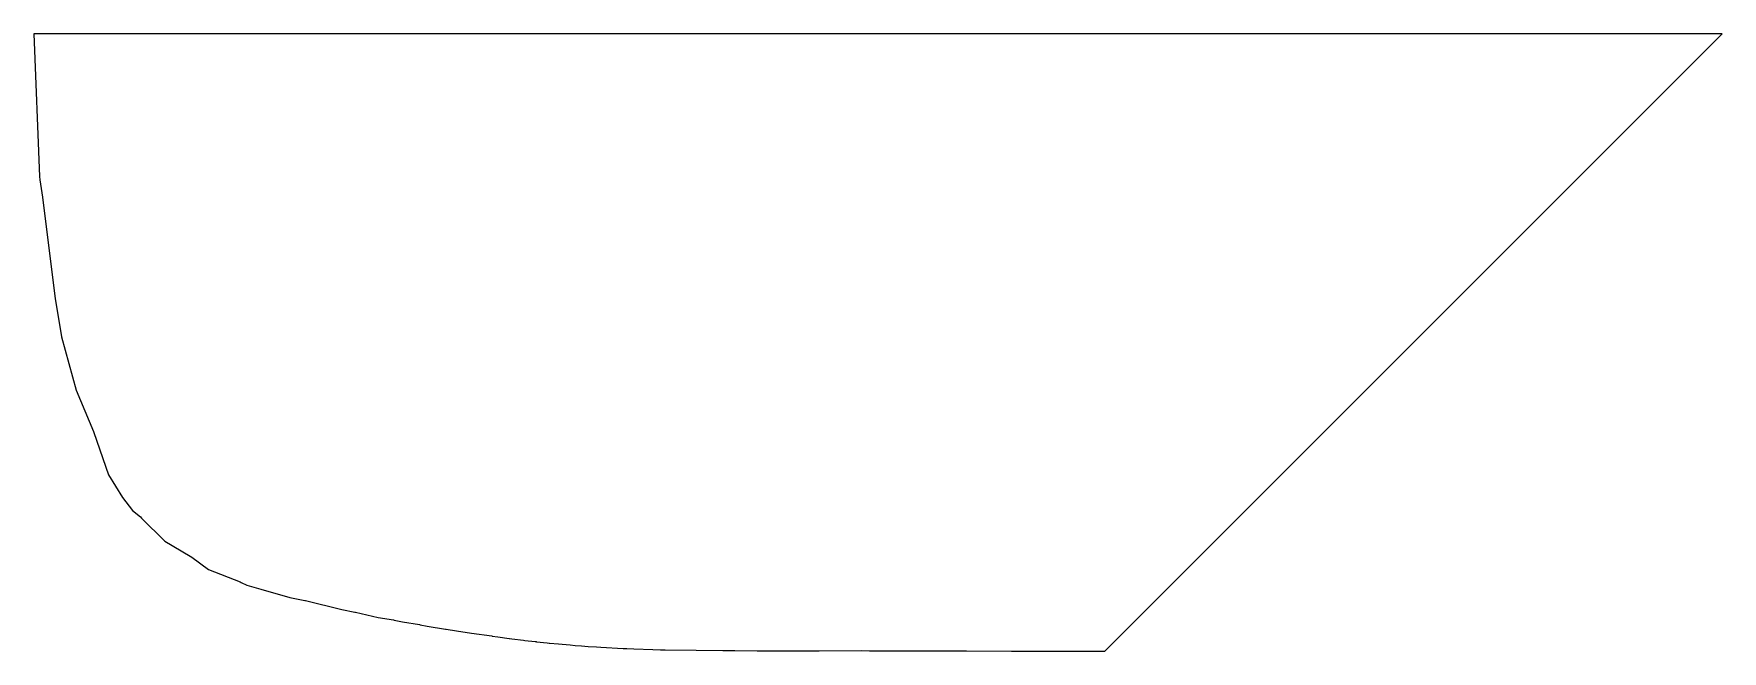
# Model space of a CAD drawing. Header units: metres. Extents: x -46.6 to -1.2, y -17.1 to -0.5.
import ezdxf

# ---------------------------------------------------------------- set-up
doc = ezdxf.new("R2010")
doc.units = ezdxf.units.M

msp = doc.modelspace()

# ---------------------------------------------------------------- linework, layer by layer
for p, q in [((-1.18297, -0.49001), (-46.6188, -0.49001)), ((-46.6188, -0.49001), (-46.4626, -4.33437)), ((-17.7969, -17.1039), (-1.18297, -0.49001)), ((-46.4626, -4.33437), (-46.4552, -4.4167)), ((-46.4552, -4.4167), (-46.3881, -4.88641)), ((-46.3881, -4.88641), (-46.3869, -4.89484)), ((-46.3869, -4.89484), (-46.0458, -7.6162)), ((-46.0458, -7.6162), (-45.8762, -8.64758)), ((-45.8762, -8.64758), (-45.4736, -10.0777)), ((-45.4736, -10.0777), (-45.0131, -11.1891)), ((-45.0131, -11.1891), (-45.0022, -11.2181)), ((-45.0022, -11.2181), (-44.6113, -12.3611)), ((-44.6113, -12.3611), (-44.2354, -12.9633)), ((-44.2354, -12.9633), (-43.958, -13.3199)), ((-43.958, -13.3199), (-43.7493, -13.4922)), ((-43.7493, -13.4922), (-43.7155, -13.5228)), ((-43.7155, -13.5228), (-43.0905, -14.1454)), ((-43.0905, -14.1454), (-42.4073, -14.548)), ((-42.4073, -14.548), (-42.3675, -14.5742)), ((-42.3675, -14.5742), (-41.9192, -14.9009)), ((-41.9192, -14.9009), (-41.0683, -15.2392)), ((-41.0683, -15.2392), (-41.0405, -15.2513)), ((-41.0405, -15.2513), (-40.8878, -15.3232)), ((-40.8878, -15.3232), (-40.5129, -15.4312)), ((-40.5129, -15.4312), (-39.7246, -15.6568)), ((-39.7246, -15.6568), (-39.3283, -15.7374)), ((-39.3283, -15.7374), (-39.3075, -15.7421)), ((-39.3075, -15.7421), (-38.3292, -15.9856)), ((-38.3292, -15.9856), (-37.9805, -16.0486)), ((-37.9805, -16.0486), (-37.9572, -16.0534)), ((-37.9572, -16.0534), (-37.3506, -16.1937)), ((-37.3506, -16.1937), (-36.9412, -16.2623)), ((-36.9412, -16.2623), (-36.9179, -16.2668)), ((-36.9179, -16.2668), (-36.695, -16.3154)), ((-36.695, -16.3154), (-36.2397, -16.3884)), ((-36.2397, -16.3884), (-36.2175, -16.3925)), ((-36.2175, -16.3925), (-36.0359, -16.4303)), ((-36.0359, -16.4303), (-35.538, -16.5065)), ((-35.538, -16.5065), (-35.5251, -16.5087)), ((-35.5251, -16.5087), (-35.2471, -16.5589)), ((-35.2471, -16.5589), (-34.8378, -16.6181)), ((-34.8378, -16.6181), (-34.2915, -16.6938)), ((-34.2915, -16.6938), (-34.2827, -16.6951)), ((-34.2827, -16.6951), (-34.1321, -16.7188)), ((-34.1321, -16.7188), (-33.8257, -16.7587)), ((-33.8257, -16.7587), (-33.8181, -16.7597)), ((-33.8181, -16.7597), (-33.7513, -16.7695)), ((-33.7513, -16.7695), (-33.4394, -16.8077)), ((-33.4394, -16.8077), (-33.4034, -16.8119)), ((-33.4034, -16.8119), (-33.1221, -16.8443)), ((-33.1221, -16.8443), (-33.098, -16.8466)), ((-33.098, -16.8466), (-33.092, -16.8472)), ((-33.092, -16.8472), (-32.8066, -16.878)), ((-32.8066, -16.878), (-32.7485, -16.8832)), ((-32.7485, -16.8832), (-32.7433, -16.8837)), ((-32.7433, -16.8837), (-32.4949, -16.9085)), ((-32.4949, -16.9085), (-32.3989, -16.9165)), ((-32.3989, -16.9165), (-32.1862, -16.936)), ((-32.1862, -16.936), (-32.0467, -16.9467)), ((-32.0467, -16.9467), (-31.879, -16.9607)), ((-31.879, -16.9607), (-31.6992, -16.9731)), ((-31.6992, -16.9731), (-31.4747, -16.9896)), ((-31.4747, -16.9896), (-31.3557, -16.9969)), ((-31.3557, -16.9969), (-30.7554, -17.029)), ((-30.7554, -17.029), (-30.6569, -17.0338)), ((-30.6569, -17.0338), (-30.4706, -17.0405)), ((-30.4706, -17.0405), (-29.9608, -17.0592)), ((-29.9608, -17.0592), (-29.7525, -17.0627)), ((-29.7525, -17.0627), (-29.6303, -17.0643)), ((-29.6303, -17.0643), (-28.7974, -17.0757)), ((-28.7974, -17.0757), (-28.0773, -17.0831)), ((-28.0773, -17.0831), (-27.7533, -17.0865)), ((-27.7533, -17.0865), (-27.1558, -17.0909)), ((-27.1558, -17.0909), (-26.655, -17.0906)), ((-26.655, -17.0906), (-25.7491, -17.0895)), ((-25.7491, -17.0895), (-25.4849, -17.0894)), ((-25.4849, -17.0894), (-24.3387, -17.0885)), ((-24.3387, -17.0885), (-24.1311, -17.0892)), ((-24.1311, -17.0892), (-23.7899, -17.0902)), ((-23.7899, -17.0902), (-22.4409, -17.0933)), ((-22.4409, -17.0933), (-21.5196, -17.0952)), ((-21.5196, -17.0952), (-20.3093, -17.0999)), ((-20.3093, -17.0999), (-19.2314, -17.1016)), ((-19.2314, -17.1016), (-18.0779, -17.1034)), ((-18.0779, -17.1034), (-17.7969, -17.1039))]:
    msp.add_line(p, q)

doc.saveas('drawing.dxf')
